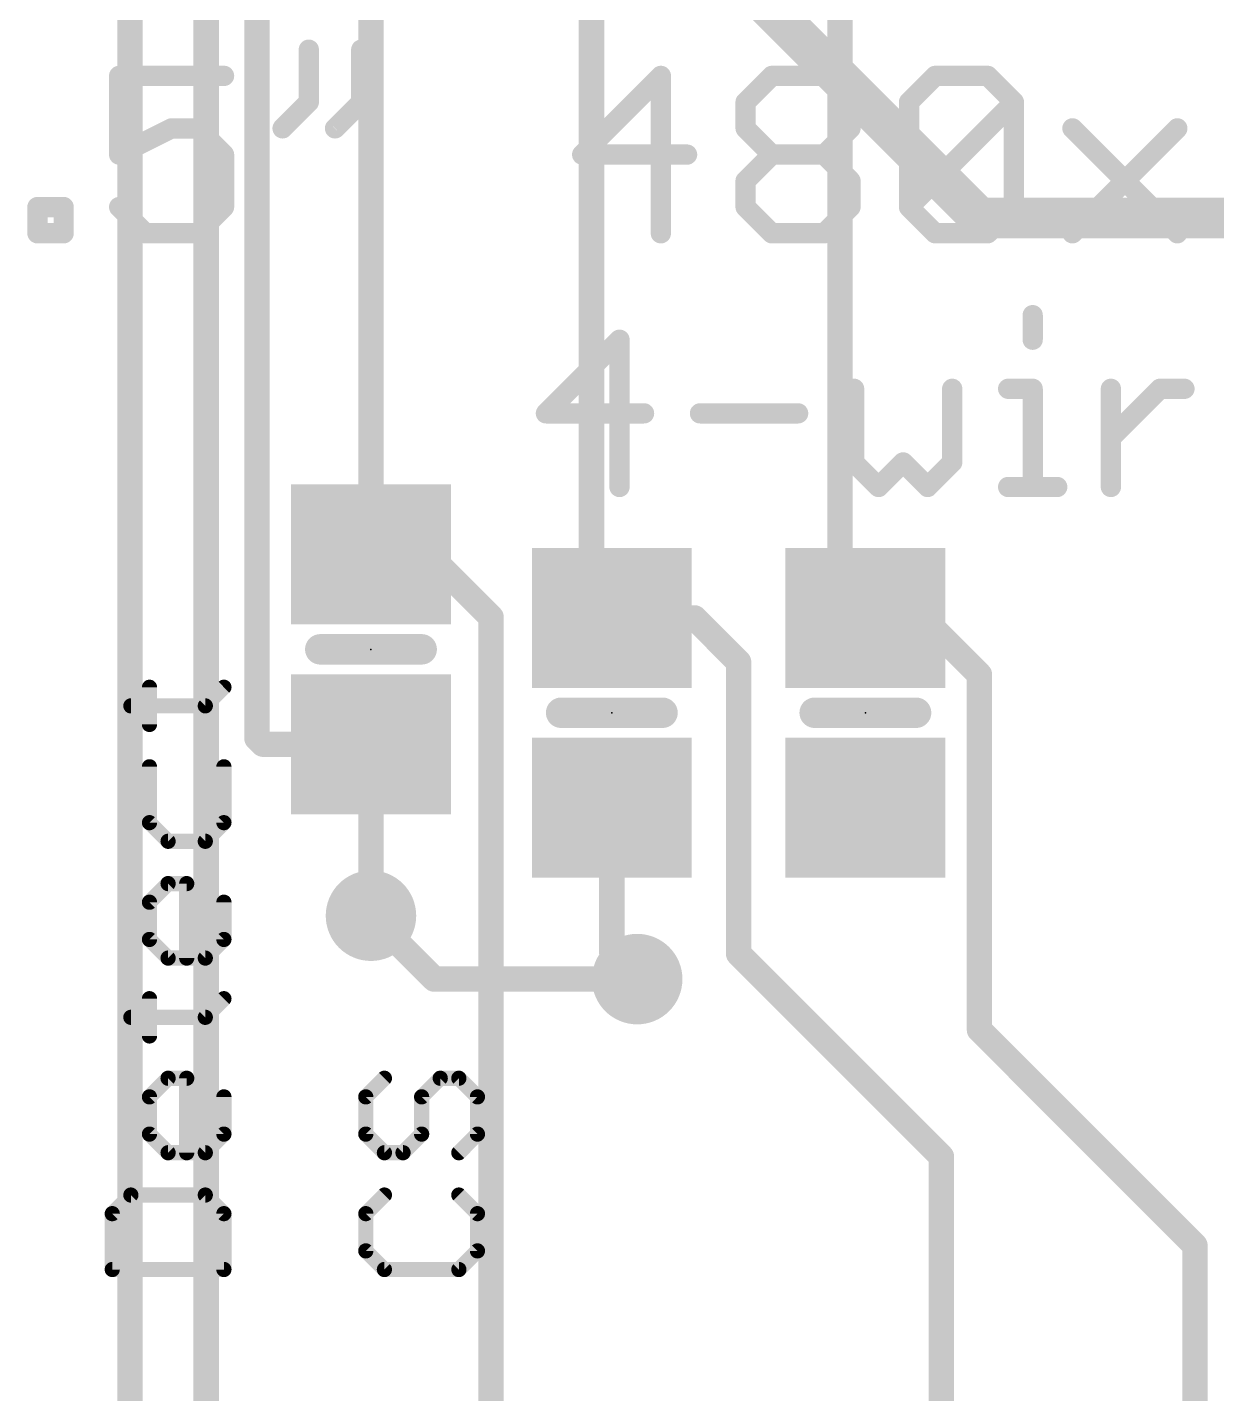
# Model space of a CAD drawing. Extents: x -37 to 43, y -51 to 71.
# Drawn here: x -25.67 to -13.75, y -34.88 to -21.2 of the extents above; entities that cross this region are included whole.
import ezdxf

# ---------------------------------------------------------------- set-up
doc = ezdxf.new("R2010")
doc.units = 0
for name, color, linetype in [('1', 12, 'CONTINUOUS'), ('16', 132, 'CONTINUOUS'), ('18', 110, 'CONTINUOUS'), ('21', 40, 'CONTINUOUS'), ('23', 40, 'CONTINUOUS'), ('29', 253, 'CONTINUOUS')]:
    doc.layers.add(name, color=color, linetype=linetype)

# ---------------------------------------------------------------- blocks, each defined once
blk = doc.blocks.new('RECT')
blk.add_solid([(-0.5, -0.5), (0.5, -0.5), (-0.5, 0.5), (0.5, 0.5)])
blk = doc.blocks.new('ROUNDV')
at = {"const_width": 0.5}
blk.add_lwpolyline([(0, -0.25, 1), (0, 0.25, 1), (0, -0.25)], format="xyb", dxfattribs=at)

msp = doc.modelspace()

# ---------------------------------------------------------------- linework, layer by layer
at = {"layer": '1', "const_width": 0.254}
for points in [[(-24.638, -40.132), (-24.638, 13.462)], [(-23.876, -38.354), (-23.876, -15.367)], [(-17.526, -15.875), (-17.526, -26.863)], [(-20.0158, -16.7138), (-20.0158, -26.9132)], [(-23.368, -17.653), (-23.368, -28.321)], [(-22.225, -18.161), (-22.225, -26.482)], [(-21.651, -26.482), (-22.225, -26.482)], [(-21.021, -27.112), (-21.651, -26.482)], [(-20.0158, -26.9132), (-19.812, -27.117)], [(-17.526, -26.863), (-17.272, -27.117)], [(-17.206, -27.051), (-17.272, -27.117)], [(-16.764, -27.051), (-17.206, -27.051)], [(-16.129, -27.686), (-16.764, -27.051)], [(-21.021, -38.669), (-21.021, -27.112)], [(-18.984, -27.117), (-19.812, -27.117)], [(-18.542, -27.559), (-18.984, -27.117)], [(-18.542, -30.48), (-18.542, -27.559)], [(-16.129, -31.242), (-16.129, -27.686)], [(-23.368, -28.321), (-23.307, -28.382)], [(-23.307, -28.382), (-22.225, -28.382)], [(-22.225, -28.382), (-22.159, -28.448)], [(-21.844, -28.448), (-22.225, -28.829)], [(-22.159, -28.448), (-21.844, -28.448)], [(-22.225, -28.829), (-22.225, -30.099)], [(-19.812, -30.48), (-19.812, -29.017)], [(-19.558, -30.734), (-19.812, -30.48)], [(-16.51, -32.512), (-18.542, -30.48)], [(-13.97, -33.401), (-16.129, -31.242)], [(-16.51, -40.64), (-16.51, -32.512)], [(-13.97, -40.64), (-13.97, -33.401)]]:
    msp.add_lwpolyline(points, dxfattribs=at)
at = {"layer": '1', "const_width": 0.127}
for points in [[(-22.225, -26.4185, 1), (-22.225, -26.5455)], [(-21.6061, -26.4371, 1), (-21.6959, -26.5269)], [(-21.651, -26.5455, 1), (-21.651, -26.4185)], [(-22.2885, -26.482, 1), (-22.1615, -26.482)], [(-19.9709, -26.8683, 1), (-20.0607, -26.9581)], [(-17.4811, -26.8181, 1), (-17.5709, -26.9079)], [(-17.5895, -26.863, 1), (-17.4625, -26.863)], [(-20.0793, -26.9132, 1), (-19.9523, -26.9132)], [(-17.206, -26.9875, 1), (-17.206, -27.1145)], [(-17.1611, -27.0959, 1), (-17.2509, -27.0061)], [(-16.7191, -27.0061, 1), (-16.8089, -27.0959)], [(-16.764, -27.1145, 1), (-16.764, -26.9875)], [(-20.9575, -27.112, 1), (-21.0845, -27.112)], [(-21.0659, -27.1569, 1), (-20.9761, -27.0671)], [(-19.812, -27.0535, 1), (-19.812, -27.1805)], [(-19.8569, -27.1619, 1), (-19.7671, -27.0721)], [(-18.9391, -27.0721, 1), (-19.0289, -27.1619)], [(-18.984, -27.1805, 1), (-18.984, -27.0535)], [(-17.3169, -27.0721, 1), (-17.2271, -27.1619)], [(-17.3169, -27.1619, 1), (-17.2271, -27.0721)], [(-18.4785, -27.559, 1), (-18.6055, -27.559)], [(-18.5869, -27.6039, 1), (-18.4971, -27.5141)], [(-16.0655, -27.686, 1), (-16.1925, -27.686)], [(-16.1739, -27.7309, 1), (-16.0841, -27.6411)], [(-23.3231, -28.2761, 1), (-23.4129, -28.3659)], [(-23.4315, -28.321, 1), (-23.3045, -28.321)], [(-23.307, -28.3185, 1), (-23.307, -28.4455)], [(-23.3519, -28.4269, 1), (-23.2621, -28.3371)], [(-22.1801, -28.3371, 1), (-22.2699, -28.4269)], [(-22.225, -28.4455, 1), (-22.225, -28.3185)], [(-22.159, -28.3845, 1), (-22.159, -28.5115)], [(-22.2039, -28.4929, 1), (-22.1141, -28.4031)], [(-21.7991, -28.4929, 1), (-21.8889, -28.4031)], [(-21.844, -28.5115, 1), (-21.844, -28.3845)], [(-22.1615, -28.829, 1), (-22.2885, -28.829)], [(-22.2699, -28.7841, 1), (-22.1801, -28.8739)], [(-19.7485, -29.017, 1), (-19.8755, -29.017)], [(-22.2885, -30.099, 1), (-22.1615, -30.099)], [(-19.7671, -30.4351, 1), (-19.8569, -30.5249)], [(-18.4971, -30.4351, 1), (-18.5869, -30.5249)], [(-19.8755, -30.48, 1), (-19.7485, -30.48)], [(-18.6055, -30.48, 1), (-18.4785, -30.48)], [(-19.6029, -30.7789, 1), (-19.5131, -30.6891)], [(-16.0841, -31.1971, 1), (-16.1739, -31.2869)], [(-16.1925, -31.242, 1), (-16.0655, -31.242)], [(-16.4465, -32.512, 1), (-16.5735, -32.512)], [(-16.5549, -32.5569, 1), (-16.4651, -32.4671)], [(-13.9065, -33.401, 1), (-14.0335, -33.401)], [(-14.0149, -33.4459, 1), (-13.9251, -33.3561)]]:
    msp.add_lwpolyline(points, format="xyb", dxfattribs=at)
at = {"layer": '16'}
for points, const_width in [([(-16.129, -23.114), (-23.241, -16.002)], 0.4064), ([(1.27, -23.114), (-16.129, -23.114)], 0.4064), ([(-22.225, -30.099), (-21.59, -30.734)], 0.254), ([(-21.59, -30.734), (-19.558, -30.734)], 0.254)]:
    msp.add_lwpolyline(points, dxfattribs=dict(at, const_width=const_width))
for points, const_width in [([(-16.129, -23.0124, 1), (-16.129, -23.2156)], 0.2032), ([(-16.2008, -23.1858, 1), (-16.0572, -23.0422)], 0.2032), ([(-22.1801, -30.0541, 1), (-22.2699, -30.1439)], 0.127), ([(-21.59, -30.6705, 1), (-21.59, -30.7975)], 0.127), ([(-21.6349, -30.7789, 1), (-21.5451, -30.6891)], 0.127), ([(-19.558, -30.7975, 1), (-19.558, -30.6705)], 0.127)]:
    msp.add_lwpolyline(points, format="xyb", dxfattribs=dict(at, const_width=const_width))
at = {"layer": '21'}
for points, const_width in [([(-22.8478, -21.4276), (-22.8478, -21.9529)], 0.2032), ([(-22.3224, -21.4276), (-22.3224, -21.9529)], 0.2032), ([(-23.6969, -21.6903), (-24.7477, -21.6903)], 0.2032), ([(-24.7477, -21.6903), (-24.7477, -22.4783)], 0.2032), ([(-19.321, -21.6903), (-20.1091, -22.4783)], 0.2032), ([(-19.321, -23.2664), (-19.321, -21.6903)], 0.2032), ([(-18.4719, -21.9529), (-18.2092, -21.6903)], 0.2032), ([(-18.2092, -21.6903), (-17.6838, -21.6903)], 0.2032), ([(-17.6838, -21.6903), (-17.4211, -21.9529)], 0.2032), ([(-16.8347, -21.9529), (-16.5721, -21.6903)], 0.2032), ([(-16.5721, -21.6903), (-16.0467, -21.6903)], 0.2032), ([(-16.0467, -21.6903), (-15.784, -21.9529)], 0.2032), ([(-22.8478, -21.9529), (-23.1105, -22.2156)], 0.2032), ([(-22.3224, -21.9529), (-22.5851, -22.2156)], 0.2032), ([(-18.4719, -22.2156), (-18.4719, -21.9529)], 0.2032), ([(-17.4211, -21.9529), (-17.4211, -22.2156)], 0.2032), ([(-16.8347, -23.0037), (-16.8347, -21.9529)], 0.2032), ([(-16.8347, -23.0037), (-15.784, -21.9529)], 0.2032), ([(-15.784, -21.9529), (-15.784, -23.0037)], 0.2032), ([(-24.7477, -22.4783), (-24.2223, -22.2156)], 0.2032), ([(-24.2223, -22.2156), (-23.9596, -22.2156)], 0.2032), ([(-23.9596, -22.2156), (-23.6969, -22.4783)], 0.2032), ([(-18.2092, -22.4783), (-18.4719, -22.2156)], 0.2032), ([(-17.4211, -22.2156), (-17.6838, -22.4783)], 0.2032), ([(-15.1976, -22.2156), (-14.1468, -23.2664)], 0.2032), ([(-15.1976, -23.2664), (-14.1468, -22.2156)], 0.2032), ([(-23.6969, -22.4783), (-23.6969, -23.0037)], 0.2032), ([(-20.1091, -22.4783), (-19.0583, -22.4783)], 0.2032), ([(-18.4719, -22.741), (-18.2092, -22.4783)], 0.2032), ([(-18.2092, -22.4783), (-17.6838, -22.4783)], 0.2032), ([(-17.6838, -22.4783), (-17.4211, -22.741)], 0.2032), ([(-18.4719, -23.0037), (-18.4719, -22.741)], 0.2032), ([(-17.4211, -22.741), (-17.4211, -23.0037)], 0.2032), ([(-25.5662, -23.2664), (-25.5662, -23.0037)], 0.2032), ([(-25.5662, -23.0037), (-25.3036, -23.0037)], 0.2032), ([(-25.3036, -23.0037), (-25.3036, -23.2664)], 0.2032), ([(-24.485, -23.2664), (-24.7477, -23.0037)], 0.2032), ([(-23.6969, -23.0037), (-23.9596, -23.2664)], 0.2032), ([(-18.2092, -23.2664), (-18.4719, -23.0037)], 0.2032), ([(-17.4211, -23.0037), (-17.6838, -23.2664)], 0.2032), ([(-16.5721, -23.2664), (-16.8347, -23.0037)], 0.2032), ([(-15.784, -23.0037), (-16.0467, -23.2664)], 0.2032), ([(-25.3036, -23.2664), (-25.5662, -23.2664)], 0.2032), ([(-23.9596, -23.2664), (-24.485, -23.2664)], 0.2032), ([(-17.6838, -23.2664), (-18.2092, -23.2664)], 0.2032), ([(-16.0467, -23.2664), (-16.5721, -23.2664)], 0.2032), ([(-15.5958, -24.0862), (-15.5958, -24.3319)], 0.2032), ([(-19.7352, -24.3319), (-20.4724, -25.0692)], 0.2032), ([(-19.7352, -25.8064), (-19.7352, -24.3319)], 0.2032), ([(-17.3852, -24.8234), (-17.3852, -25.5607)], 0.2032), ([(-16.4022, -25.5607), (-16.4022, -24.8234)], 0.2032), ([(-15.8416, -24.8234), (-15.5958, -24.8234)], 0.2032), ([(-15.5958, -24.8234), (-15.5958, -25.8064)], 0.2032), ([(-14.8125, -25.8064), (-14.8125, -24.8234)], 0.2032), ([(-14.8125, -25.3149), (-14.321, -24.8234)], 0.2032), ([(-14.321, -24.8234), (-14.0753, -24.8234)], 0.2032), ([(-20.4724, -25.0692), (-19.4894, -25.0692)], 0.2032), ([(-18.9288, -25.0692), (-17.9458, -25.0692)], 0.2032), ([(-17.3852, -25.5607), (-17.1394, -25.8064)], 0.2032), ([(-17.1394, -25.8064), (-16.8937, -25.5607)], 0.2032), ([(-16.8937, -25.5607), (-16.648, -25.8064)], 0.2032), ([(-16.648, -25.8064), (-16.4022, -25.5607)], 0.2032), ([(-15.8416, -25.8064), (-15.3501, -25.8064)], 0.2032), ([(-22.733, -27.432), (-21.717, -27.432)], 0.3048), ([(-24.4439, -28.1845), (-24.4439, -27.8117)], 0.1524), ([(-23.8846, -27.9981), (-23.6982, -27.8117)], 0.1524), ([(-24.6303, -27.9981), (-23.8846, -27.9981)], 0.1524), ([(-20.32, -28.067), (-19.304, -28.067)], 0.3048), ([(-16.764, -28.067), (-17.78, -28.067)], 0.3048), ([(-24.4439, -28.6082), (-24.4439, -29.1675)], 0.1524), ([(-23.6982, -29.1675), (-23.6982, -28.6082)], 0.1524), ([(-24.4439, -29.1675), (-24.2575, -29.3539)], 0.1524), ([(-23.8846, -29.3539), (-23.6982, -29.1675)], 0.1524), ([(-24.2575, -29.3539), (-23.8846, -29.3539)], 0.1524), ([(-24.4439, -29.9641), (-24.2575, -29.7776)], 0.1524), ([(-24.2575, -29.7776), (-24.071, -29.7776)], 0.1524), ([(-24.071, -29.7776), (-24.071, -30.5233)], 0.1524), ([(-24.4439, -30.3369), (-24.4439, -29.9641)], 0.1524), ([(-23.6982, -29.9641), (-23.6982, -30.3369)], 0.1524), ([(-24.2575, -30.5233), (-24.4439, -30.3369)], 0.1524), ([(-23.6982, -30.3369), (-23.8846, -30.5233)], 0.1524), ([(-23.8846, -30.5233), (-24.2575, -30.5233)], 0.1524), ([(-24.4439, -31.3029), (-24.4439, -30.9301)], 0.1524), ([(-23.8846, -31.1165), (-23.6982, -30.9301)], 0.1524), ([(-24.6303, -31.1165), (-23.8846, -31.1165)], 0.1524), ([(-24.4439, -31.913), (-24.2575, -31.7266)], 0.1524), ([(-24.2575, -31.7266), (-24.071, -31.7266)], 0.1524), ([(-24.071, -31.7266), (-24.071, -32.4723)], 0.1524), ([(-22.0903, -31.7266), (-22.2768, -31.913)], 0.1524), ([(-21.7175, -31.913), (-21.5311, -31.7266)], 0.1524), ([(-21.5311, -31.7266), (-21.3446, -31.7266)], 0.1524), ([(-21.3446, -31.7266), (-21.1582, -31.913)], 0.1524), ([(-24.4439, -32.2859), (-24.4439, -31.913)], 0.1524), ([(-23.6982, -31.913), (-23.6982, -32.2859)], 0.1524), ([(-22.2768, -31.913), (-22.2768, -32.2859)], 0.1524), ([(-21.7175, -32.2859), (-21.7175, -31.913)], 0.1524), ([(-21.1582, -31.913), (-21.1582, -32.2859)], 0.1524), ([(-24.2575, -32.4723), (-24.4439, -32.2859)], 0.1524), ([(-23.6982, -32.2859), (-23.8846, -32.4723)], 0.1524), ([(-22.2768, -32.2859), (-22.0903, -32.4723)], 0.1524), ([(-21.9039, -32.4723), (-21.7175, -32.2859)], 0.1524), ([(-21.1582, -32.2859), (-21.3446, -32.4723)], 0.1524), ([(-23.8846, -32.4723), (-24.2575, -32.4723)], 0.1524), ([(-22.0903, -32.4723), (-21.9039, -32.4723)], 0.1524), ([(-24.6303, -32.896), (-24.8168, -33.0824)], 0.1524), ([(-23.8846, -32.896), (-24.6303, -32.896)], 0.1524), ([(-23.6982, -33.0824), (-23.8846, -32.896)], 0.1524), ([(-22.0903, -32.896), (-22.2768, -33.0824)], 0.1524), ([(-21.1582, -33.0824), (-21.3446, -32.896)], 0.1524), ([(-24.8168, -33.0824), (-24.8168, -33.6417)], 0.1524), ([(-23.6982, -33.6417), (-23.6982, -33.0824)], 0.1524), ([(-22.2768, -33.0824), (-22.2768, -33.4553)], 0.1524), ([(-21.1582, -33.4553), (-21.1582, -33.0824)], 0.1524), ([(-22.2768, -33.4553), (-22.0903, -33.6417)], 0.1524), ([(-21.3446, -33.6417), (-21.1582, -33.4553)], 0.1524), ([(-24.8168, -33.6417), (-23.6982, -33.6417)], 0.1524), ([(-22.0903, -33.6417), (-21.3446, -33.6417)], 0.1524)]:
    msp.add_lwpolyline(points, dxfattribs=dict(at, const_width=const_width))
for points, const_width in [([(-22.797, -21.4276, 1), (-22.8986, -21.4276)], 0.1016), ([(-22.2716, -21.4276, 1), (-22.3732, -21.4276)], 0.1016), ([(-24.7477, -21.6395, 1), (-24.7477, -21.7411)], 0.1016), ([(-24.6969, -21.6903, 1), (-24.7985, -21.6903)], 0.1016), ([(-23.6969, -21.7411, 1), (-23.6969, -21.6395)], 0.1016), ([(-19.2702, -21.6903, 1), (-19.3718, -21.6903)], 0.1016), ([(-19.2851, -21.7262, 1), (-19.3569, -21.6543)], 0.1016), ([(-18.2092, -21.6395, 1), (-18.2092, -21.7411)], 0.1016), ([(-18.1733, -21.7262, 1), (-18.2451, -21.6543)], 0.1016), ([(-17.6479, -21.6543, 1), (-17.7197, -21.7262)], 0.1016), ([(-17.6838, -21.7411, 1), (-17.6838, -21.6395)], 0.1016), ([(-16.5721, -21.6395, 1), (-16.5721, -21.7411)], 0.1016), ([(-16.5361, -21.7262, 1), (-16.608, -21.6543)], 0.1016), ([(-16.0108, -21.6543, 1), (-16.0826, -21.7262)], 0.1016), ([(-16.0467, -21.7411, 1), (-16.0467, -21.6395)], 0.1016), ([(-22.8119, -21.9889, 1), (-22.8837, -21.917)], 0.1016), ([(-22.2865, -21.9889, 1), (-22.3584, -21.917)], 0.1016), ([(-18.4211, -21.9529, 1), (-18.5227, -21.9529)], 0.1016), ([(-18.5078, -21.917, 1), (-18.436, -21.9889)], 0.1016), ([(-17.3703, -21.9529, 1), (-17.4719, -21.9529)], 0.1016), ([(-17.4571, -21.9889, 1), (-17.3852, -21.917)], 0.1016), ([(-16.8707, -21.917, 1), (-16.7988, -21.9889)], 0.1016), ([(-16.7839, -21.9529, 1), (-16.8855, -21.9529)], 0.1016), ([(-15.7332, -21.9529, 1), (-15.8348, -21.9529)], 0.1016), ([(-15.7481, -21.9889, 1), (-15.8199, -21.917)], 0.1016), ([(-15.8199, -21.9889, 1), (-15.7481, -21.917)], 0.1016), ([(-22.8986, -21.9529, 1), (-22.797, -21.9529)], 0.1016), ([(-22.3732, -21.9529, 1), (-22.2716, -21.9529)], 0.1016), ([(-24.2223, -22.1648, 1), (-24.2223, -22.2664)], 0.1016), ([(-24.1996, -22.2611, 1), (-24.245, -22.1702)], 0.1016), ([(-23.9237, -22.1797, 1), (-23.9955, -22.2516)], 0.1016), ([(-23.9596, -22.2664, 1), (-23.9596, -22.1648)], 0.1016), ([(-23.1464, -22.1797, 1), (-23.0746, -22.2516)], 0.1016), ([(-22.621, -22.1797, 1), (-22.5492, -22.2516)], 0.1016), ([(-18.436, -22.1797, 1), (-18.5078, -22.2516)], 0.1016), ([(-17.3852, -22.2516, 1), (-17.4571, -22.1797)], 0.1016), ([(-15.1617, -22.1797, 1), (-15.2335, -22.2516)], 0.1016), ([(-14.1109, -22.2516, 1), (-14.1827, -22.1797)], 0.1016), ([(-18.5227, -22.2156, 1), (-18.4211, -22.2156)], 0.1016), ([(-17.4719, -22.2156, 1), (-17.3703, -22.2156)], 0.1016), ([(-24.7704, -22.4329, 1), (-24.7249, -22.5238)], 0.1016), ([(-24.7985, -22.4783, 1), (-24.6969, -22.4783)], 0.1016), ([(-23.6461, -22.4783, 1), (-23.7477, -22.4783)], 0.1016), ([(-23.7328, -22.5142, 1), (-23.661, -22.4424)], 0.1016), ([(-20.1091, -22.4275, 1), (-20.1091, -22.5291)], 0.1016), ([(-20.145, -22.4424, 1), (-20.0731, -22.5142)], 0.1016), ([(-19.0583, -22.5291, 1), (-19.0583, -22.4275)], 0.1016), ([(-18.2092, -22.4275, 1), (-18.2092, -22.5291)], 0.1016), ([(-18.1733, -22.5142, 1), (-18.2451, -22.4424)], 0.1016), ([(-18.2451, -22.5142, 1), (-18.1733, -22.4424)], 0.1016), ([(-17.6479, -22.4424, 1), (-17.7197, -22.5142)], 0.1016), ([(-17.7197, -22.4424, 1), (-17.6479, -22.5142)], 0.1016), ([(-17.6838, -22.5291, 1), (-17.6838, -22.4275)], 0.1016), ([(-18.4211, -22.741, 1), (-18.5227, -22.741)], 0.1016), ([(-18.5078, -22.7051, 1), (-18.436, -22.7769)], 0.1016), ([(-17.3703, -22.741, 1), (-17.4719, -22.741)], 0.1016), ([(-17.4571, -22.7769, 1), (-17.3852, -22.7051)], 0.1016), ([(-25.5154, -23.0037, 1), (-25.617, -23.0037)], 0.1016), ([(-25.5662, -22.9529, 1), (-25.5662, -23.0545)], 0.1016), ([(-25.2528, -23.0037, 1), (-25.3544, -23.0037)], 0.1016), ([(-25.3036, -23.0545, 1), (-25.3036, -22.9529)], 0.1016), ([(-24.7117, -22.9678, 1), (-24.7836, -23.0396)], 0.1016), ([(-23.7477, -23.0037, 1), (-23.6461, -23.0037)], 0.1016), ([(-23.661, -23.0396, 1), (-23.7328, -22.9678)], 0.1016), ([(-18.436, -22.9678, 1), (-18.5078, -23.0396)], 0.1016), ([(-18.5227, -23.0037, 1), (-18.4211, -23.0037)], 0.1016), ([(-17.4719, -23.0037, 1), (-17.3703, -23.0037)], 0.1016), ([(-17.3852, -23.0396, 1), (-17.4571, -22.9678)], 0.1016), ([(-16.7988, -22.9678, 1), (-16.8707, -23.0396)], 0.1016), ([(-16.8707, -22.9678, 1), (-16.7988, -23.0396)], 0.1016), ([(-16.8855, -23.0037, 1), (-16.7839, -23.0037)], 0.1016), ([(-15.8348, -23.0037, 1), (-15.7332, -23.0037)], 0.1016), ([(-15.7481, -23.0396, 1), (-15.8199, -22.9678)], 0.1016), ([(-25.5662, -23.2156, 1), (-25.5662, -23.3172)], 0.1016), ([(-25.617, -23.2664, 1), (-25.5154, -23.2664)], 0.1016), ([(-25.3544, -23.2664, 1), (-25.2528, -23.2664)], 0.1016), ([(-25.3036, -23.3172, 1), (-25.3036, -23.2156)], 0.1016), ([(-24.485, -23.2156, 1), (-24.485, -23.3172)], 0.1016), ([(-24.5209, -23.3023, 1), (-24.4491, -23.2305)], 0.1016), ([(-23.9955, -23.2305, 1), (-23.9237, -23.3023)], 0.1016), ([(-23.9596, -23.3172, 1), (-23.9596, -23.2156)], 0.1016), ([(-19.3718, -23.2664, 1), (-19.2702, -23.2664)], 0.1016), ([(-18.2092, -23.2156, 1), (-18.2092, -23.3172)], 0.1016), ([(-18.2451, -23.3023, 1), (-18.1733, -23.2305)], 0.1016), ([(-17.7197, -23.2305, 1), (-17.6479, -23.3023)], 0.1016), ([(-17.6838, -23.3172, 1), (-17.6838, -23.2156)], 0.1016), ([(-16.5721, -23.2156, 1), (-16.5721, -23.3172)], 0.1016), ([(-16.608, -23.3023, 1), (-16.5361, -23.2305)], 0.1016), ([(-16.0826, -23.2305, 1), (-16.0108, -23.3023)], 0.1016), ([(-16.0467, -23.3172, 1), (-16.0467, -23.2156)], 0.1016), ([(-15.2335, -23.2305, 1), (-15.1617, -23.3023)], 0.1016), ([(-14.1827, -23.3023, 1), (-14.1109, -23.2305)], 0.1016), ([(-15.545, -24.0862, 1), (-15.6466, -24.0862)], 0.1016), ([(-19.6844, -24.3319, 1), (-19.786, -24.3319)], 0.1016), ([(-19.6993, -24.3679, 1), (-19.7711, -24.296)], 0.1016), ([(-15.6466, -24.3319, 1), (-15.545, -24.3319)], 0.1016), ([(-17.3344, -24.8234, 1), (-17.436, -24.8234)], 0.1016), ([(-16.3514, -24.8234, 1), (-16.453, -24.8234)], 0.1016), ([(-15.8416, -24.7726, 1), (-15.8416, -24.8742)], 0.1016), ([(-15.545, -24.8234, 1), (-15.6466, -24.8234)], 0.1016), ([(-15.5958, -24.8742, 1), (-15.5958, -24.7726)], 0.1016), ([(-14.7617, -24.8234, 1), (-14.8633, -24.8234)], 0.1016), ([(-14.321, -24.7726, 1), (-14.321, -24.8742)], 0.1016), ([(-14.2851, -24.8593, 1), (-14.3569, -24.7875)], 0.1016), ([(-14.0753, -24.8742, 1), (-14.0753, -24.7726)], 0.1016), ([(-20.4724, -25.0184, 1), (-20.4724, -25.12)], 0.1016), ([(-20.5083, -25.0333, 1), (-20.4365, -25.1051)], 0.1016), ([(-19.4894, -25.12, 1), (-19.4894, -25.0184)], 0.1016), ([(-18.9288, -25.0184, 1), (-18.9288, -25.12)], 0.1016), ([(-17.9458, -25.12, 1), (-17.9458, -25.0184)], 0.1016), ([(-14.8484, -25.279, 1), (-14.7766, -25.3508)], 0.1016), ([(-17.3493, -25.5247, 1), (-17.4211, -25.5966)], 0.1016), ([(-17.436, -25.5607, 1), (-17.3344, -25.5607)], 0.1016), ([(-16.8578, -25.5247, 1), (-16.9296, -25.5966)], 0.1016), ([(-16.8578, -25.5966, 1), (-16.9296, -25.5247)], 0.1016), ([(-16.453, -25.5607, 1), (-16.3514, -25.5607)], 0.1016), ([(-16.3663, -25.5966, 1), (-16.4381, -25.5247)], 0.1016), ([(-17.1754, -25.7705, 1), (-17.1035, -25.8423)], 0.1016), ([(-17.1754, -25.8423, 1), (-17.1035, -25.7705)], 0.1016), ([(-16.6839, -25.7705, 1), (-16.612, -25.8423)], 0.1016), ([(-16.6839, -25.8423, 1), (-16.612, -25.7705)], 0.1016), ([(-15.8416, -25.7556, 1), (-15.8416, -25.8572)], 0.1016), ([(-15.3501, -25.8572, 1), (-15.3501, -25.7556)], 0.1016), ([(-19.786, -25.8064, 1), (-19.6844, -25.8064)], 0.1016), ([(-15.6466, -25.8064, 1), (-15.545, -25.8064)], 0.1016), ([(-14.8633, -25.8064, 1), (-14.7617, -25.8064)], 0.1016), ([(-22.733, -27.3558, 1), (-22.733, -27.5082)], 0.1524), ([(-21.717, -27.5082, 1), (-21.717, -27.3558)], 0.1524), ([(-24.4058, -27.8117, 1), (-24.482, -27.8117)], 0.0762), ([(-23.6713, -27.8386, 1), (-23.7251, -27.7847)], 0.0762), ([(-24.6303, -27.96, 1), (-24.6303, -28.0362)], 0.0762), ([(-23.9116, -27.9712, 1), (-23.8577, -28.025)], 0.0762), ([(-23.8846, -28.0362, 1), (-23.8846, -27.96)], 0.0762), ([(-20.32, -27.9908, 1), (-20.32, -28.1432)], 0.1524), ([(-19.304, -28.1432, 1), (-19.304, -27.9908)], 0.1524), ([(-17.78, -27.9908, 1), (-17.78, -28.1432)], 0.1524), ([(-16.764, -28.1432, 1), (-16.764, -27.9908)], 0.1524), ([(-24.482, -28.1845, 1), (-24.4058, -28.1845)], 0.0762), ([(-24.4058, -28.6082, 1), (-24.482, -28.6082)], 0.0762), ([(-23.6601, -28.6082, 1), (-23.7363, -28.6082)], 0.0762), ([(-24.482, -29.1675, 1), (-24.4058, -29.1675)], 0.0762), ([(-24.417, -29.1406, 1), (-24.4708, -29.1944)], 0.0762), ([(-23.7363, -29.1675, 1), (-23.6601, -29.1675)], 0.0762), ([(-23.6713, -29.1944, 1), (-23.7251, -29.1406)], 0.0762), ([(-24.2575, -29.3158, 1), (-24.2575, -29.392)], 0.0762), ([(-24.2844, -29.3809, 1), (-24.2305, -29.327)], 0.0762), ([(-23.9116, -29.327, 1), (-23.8577, -29.3809)], 0.0762), ([(-23.8846, -29.392, 1), (-23.8846, -29.3158)], 0.0762), ([(-24.2575, -29.7395, 1), (-24.2575, -29.8157)], 0.0762), ([(-24.2305, -29.8046, 1), (-24.2844, -29.7507)], 0.0762), ([(-24.0329, -29.7776, 1), (-24.1091, -29.7776)], 0.0762), ([(-24.071, -29.8157, 1), (-24.071, -29.7395)], 0.0762), ([(-24.4058, -29.9641, 1), (-24.482, -29.9641)], 0.0762), ([(-24.4708, -29.9371, 1), (-24.417, -29.991)], 0.0762), ([(-23.6601, -29.9641, 1), (-23.7363, -29.9641)], 0.0762), ([(-24.482, -30.3369, 1), (-24.4058, -30.3369)], 0.0762), ([(-24.417, -30.31, 1), (-24.4708, -30.3638)], 0.0762), ([(-23.7363, -30.3369, 1), (-23.6601, -30.3369)], 0.0762), ([(-23.6713, -30.3638, 1), (-23.7251, -30.31)], 0.0762), ([(-24.2575, -30.4852, 1), (-24.2575, -30.5614)], 0.0762), ([(-24.2844, -30.5503, 1), (-24.2305, -30.4964)], 0.0762), ([(-24.1091, -30.5233, 1), (-24.0329, -30.5233)], 0.0762), ([(-23.9116, -30.4964, 1), (-23.8577, -30.5503)], 0.0762), ([(-23.8846, -30.5614, 1), (-23.8846, -30.4852)], 0.0762), ([(-24.4058, -30.9301, 1), (-24.482, -30.9301)], 0.0762), ([(-23.6713, -30.957, 1), (-23.7251, -30.9031)], 0.0762), ([(-24.6303, -31.0784, 1), (-24.6303, -31.1546)], 0.0762), ([(-23.9116, -31.0896, 1), (-23.8577, -31.1434)], 0.0762), ([(-23.8846, -31.1546, 1), (-23.8846, -31.0784)], 0.0762), ([(-24.482, -31.3029, 1), (-24.4058, -31.3029)], 0.0762), ([(-24.2575, -31.6885, 1), (-24.2575, -31.7647)], 0.0762), ([(-24.2305, -31.7536, 1), (-24.2844, -31.6997)], 0.0762), ([(-24.0329, -31.7266, 1), (-24.1091, -31.7266)], 0.0762), ([(-24.071, -31.7647, 1), (-24.071, -31.6885)], 0.0762), ([(-22.0634, -31.7536, 1), (-22.1173, -31.6997)], 0.0762), ([(-21.5311, -31.6885, 1), (-21.5311, -31.7647)], 0.0762), ([(-21.5041, -31.7536, 1), (-21.558, -31.6997)], 0.0762), ([(-21.3177, -31.6997, 1), (-21.3716, -31.7536)], 0.0762), ([(-21.3446, -31.7647, 1), (-21.3446, -31.6885)], 0.0762), ([(-24.4058, -31.913, 1), (-24.482, -31.913)], 0.0762), ([(-24.4708, -31.8861, 1), (-24.417, -31.94)], 0.0762), ([(-23.6601, -31.913, 1), (-23.7363, -31.913)], 0.0762), ([(-22.2387, -31.913, 1), (-22.3149, -31.913)], 0.0762), ([(-22.3037, -31.8861, 1), (-22.2498, -31.94)], 0.0762), ([(-21.6794, -31.913, 1), (-21.7556, -31.913)], 0.0762), ([(-21.7444, -31.8861, 1), (-21.6905, -31.94)], 0.0762), ([(-21.1201, -31.913, 1), (-21.1963, -31.913)], 0.0762), ([(-21.1851, -31.94, 1), (-21.1313, -31.8861)], 0.0762), ([(-24.482, -32.2859, 1), (-24.4058, -32.2859)], 0.0762), ([(-24.417, -32.259, 1), (-24.4708, -32.3128)], 0.0762), ([(-23.7363, -32.2859, 1), (-23.6601, -32.2859)], 0.0762), ([(-23.6713, -32.3128, 1), (-23.7251, -32.259)], 0.0762), ([(-22.3149, -32.2859, 1), (-22.2387, -32.2859)], 0.0762), ([(-22.2498, -32.259, 1), (-22.3037, -32.3128)], 0.0762), ([(-21.7556, -32.2859, 1), (-21.6794, -32.2859)], 0.0762), ([(-21.6905, -32.3128, 1), (-21.7444, -32.259)], 0.0762), ([(-21.1963, -32.2859, 1), (-21.1201, -32.2859)], 0.0762), ([(-21.1313, -32.3128, 1), (-21.1851, -32.259)], 0.0762), ([(-24.2575, -32.4342, 1), (-24.2575, -32.5104)], 0.0762), ([(-24.2844, -32.4993, 1), (-24.2305, -32.4454)], 0.0762), ([(-23.9116, -32.4454, 1), (-23.8577, -32.4993)], 0.0762), ([(-23.8846, -32.5104, 1), (-23.8846, -32.4342)], 0.0762), ([(-22.0903, -32.4342, 1), (-22.0903, -32.5104)], 0.0762), ([(-22.1173, -32.4993, 1), (-22.0634, -32.4454)], 0.0762), ([(-21.9308, -32.4454, 1), (-21.877, -32.4993)], 0.0762), ([(-21.9039, -32.5104, 1), (-21.9039, -32.4342)], 0.0762), ([(-21.3716, -32.4454, 1), (-21.3177, -32.4993)], 0.0762), ([(-24.1091, -32.4723, 1), (-24.0329, -32.4723)], 0.0762), ([(-24.6303, -32.8579, 1), (-24.6303, -32.9341)], 0.0762), ([(-24.6034, -32.923, 1), (-24.6573, -32.8691)], 0.0762), ([(-23.8577, -32.8691, 1), (-23.9116, -32.923)], 0.0762), ([(-23.8846, -32.9341, 1), (-23.8846, -32.8579)], 0.0762), ([(-22.0634, -32.923, 1), (-22.1173, -32.8691)], 0.0762), ([(-21.3177, -32.8691, 1), (-21.3716, -32.923)], 0.0762), ([(-24.7787, -33.0824, 1), (-24.8549, -33.0824)], 0.0762), ([(-24.8437, -33.0555, 1), (-24.7898, -33.1094)], 0.0762), ([(-23.6601, -33.0824, 1), (-23.7363, -33.0824)], 0.0762), ([(-23.7251, -33.1094, 1), (-23.6713, -33.0555)], 0.0762), ([(-22.2387, -33.0824, 1), (-22.3149, -33.0824)], 0.0762), ([(-22.3037, -33.0555, 1), (-22.2498, -33.1094)], 0.0762), ([(-21.1201, -33.0824, 1), (-21.1963, -33.0824)], 0.0762), ([(-21.1851, -33.1094, 1), (-21.1313, -33.0555)], 0.0762), ([(-22.2498, -33.4283, 1), (-22.3037, -33.4822)], 0.0762), ([(-21.1313, -33.4822, 1), (-21.1851, -33.4283)], 0.0762), ([(-22.3149, -33.4553, 1), (-22.2387, -33.4553)], 0.0762), ([(-21.1963, -33.4553, 1), (-21.1201, -33.4553)], 0.0762), ([(-24.8168, -33.6036, 1), (-24.8168, -33.6798)], 0.0762), ([(-24.8549, -33.6417, 1), (-24.7787, -33.6417)], 0.0762), ([(-23.7363, -33.6417, 1), (-23.6601, -33.6417)], 0.0762), ([(-23.6982, -33.6798, 1), (-23.6982, -33.6036)], 0.0762), ([(-22.0903, -33.6036, 1), (-22.0903, -33.6798)], 0.0762), ([(-22.1173, -33.6687, 1), (-22.0634, -33.6148)], 0.0762), ([(-21.3716, -33.6148, 1), (-21.3177, -33.6687)], 0.0762), ([(-21.3446, -33.6798, 1), (-21.3446, -33.6036)], 0.0762)]:
    msp.add_lwpolyline(points, format="xyb", dxfattribs=dict(at, const_width=const_width))
at = {"layer": '23'}
for p in [(-22.225, -27.432), (-19.812, -28.067), (-17.272, -28.067)]:
    msp.add_point(p, dxfattribs=at)

# ---------------------------------------------------------------- block references
at = {"layer": '1', "xscale": 1.3, "yscale": 1.5}
for p, rotation in [((-22.225, -26.482), 90), ((-19.812, -27.117), 90), ((-17.272, -27.117), 270), ((-22.225, -28.382), 90), ((-19.812, -29.017), 90), ((-17.272, -29.017), 270)]:
    msp.add_blockref('RECT', p, dxfattribs=dict(at, rotation=rotation))
at = {"layer": '18', "xscale": 0.9064, "yscale": 0.9064}
for p in [(-22.225, -30.099), (-22.225, -30.099), (-19.558, -30.734), (-19.558, -30.734)]:
    msp.add_blockref('ROUNDV', p, dxfattribs=at)
at = {"layer": '29', "xscale": 1.4016, "yscale": 1.6016}
for p, rotation in [((-22.225, -26.482), 90), ((-19.812, -27.117), 90), ((-17.272, -27.117), 270), ((-22.225, -28.382), 90), ((-19.812, -29.017), 90), ((-17.272, -29.017), 270)]:
    msp.add_blockref('RECT', p, dxfattribs=dict(at, rotation=rotation))

doc.saveas('drawing.dxf')
